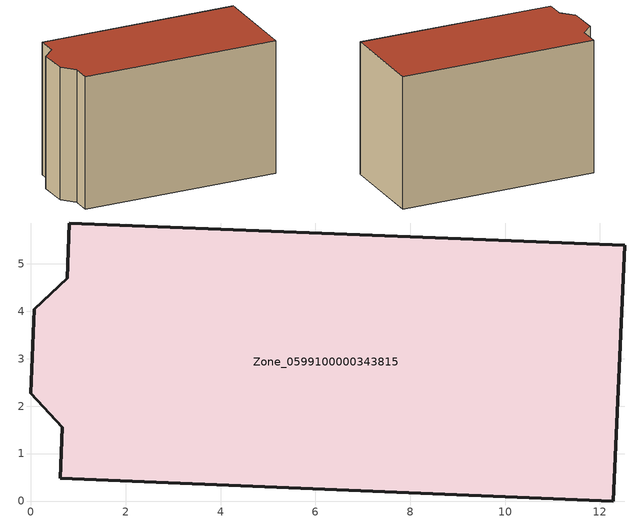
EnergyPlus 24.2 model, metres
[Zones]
Zone_0599100000343815
 floor ground (C_G): 12.52,5.4 12.28,0 0.61,0.47 0.66,1.55 0,2.27 0.07,4.04 0.77,4.69 0.81,5.86 z1.39
 wall outside (C_F): 0.77,4.69 0.07,4.04 0,2.27 0.66,1.55 0.61,0.47 12.28,0 12.52,5.4 0.81,5.86 0.77,4.69 z1.39:9.34
 roof outside (C_R): 12.52,5.4 0.81,5.86 0.77,4.69 0.07,4.04 0,2.27 0.66,1.55 0.61,0.47 12.28,0 z9.34
[BUILDING]
Pand.0599100000343815: North Axis=0; Terrain=City; Loads Convergence Tolerance Value=0.04; Temperature Convergence Tolerance Value=0.4; Solar Distribution=FullExterior; Maximum Number of Warmup Days=25; Minimum Number of Warmup Days=1
[Site:Location]
Rotterdam.The.Hague.AP_ZH_NLD Design_Conditions: Latitude=51.96; Longitude=4.45; Time Zone=1; Elevation=-4.5
[SITE:GROUNDTEMPERATURE:BUILDINGSURFACE]
18, 18, 18, 18, 18, 18, 18, 18, 18, 18, 18, 18
[MATERIAL] Thermal Absorptance=0.9; Solar Absorptance=0.7; Visible Absorptance=0.7
Name | Roughness | Thickness | Conductivity | Density | Specific Heat
G.TI.1992-2005 | MediumSmooth | 0.15 | 0.06 | 540 | 1210
F.TI.1992-2005 | Rough | 0.3 | 0.12 | 1920 | 840
R.TI.1992-2005 | MediumRough | 0.2 | 0.08 | 1500 | 1000
[CONSTRUCTION]
C_G: G.TI.1992-2005
C_F: F.TI.1992-2005
C_R: R.TI.1992-2005
[ZONE]
Zone_0599100000343815: Type=1; Multiplier=1; Ceiling Height=Autocalculate; Volume=Autocalculate; Floor Area=autocalculate; Part of Total Floor Area=Yes
[ZONEINFILTRATION:DESIGNFLOWRATE]
Infil_Zone_0599100000343815: Zone or ZoneList or Space or SpaceList=Zone_0599100000343815; Schedule=AlwaysOn; Design Flow Rate Calculation Method=Flow/Area; Flow Rate per Floor Area=0.0015; Constant Term Coefficient=1; Temperature Term Coefficient=0; Velocity Term Coefficient=0; Velocity Squared Term Coefficient=0
[HVACTEMPLATE:ZONE:IDEALLOADSAIRSYSTEM]
Zone_0599100000343815: Maximum Heating Supply Air Temperature=50; Minimum Cooling Supply Air Temperature=13; Maximum Heating Supply Air Humidity Ratio=0.0156; Minimum Cooling Supply Air Humidity Ratio=0.0077; Heating Limit=NoLimit; Cooling Limit=NoLimit; Dehumidification Control Type=ConstantSensibleHeatRatio; Cooling Sensible Heat Ratio=0.7; Dehumidification Setpoint=60; Humidification Control Type=None; Humidification Setpoint=30; Outdoor Air Method=None; Outdoor Air Flow Rate per Person=0.00944; Outdoor Air Flow Rate per Zone Floor Area=0; Outdoor Air Flow Rate per Zone=0; Demand Controlled Ventilation Type=None; Outdoor Air Economizer Type=NoEconomizer; Heat Recovery Type=None; Sensible Heat Recovery Effectiveness=0.7; Latent Heat Recovery Effectiveness=0.65
[ZONECONTROL:THERMOSTAT]
ThermostatControl_Zone_0599100000343815: Zone or ZoneList=Zone_0599100000343815; Control Type Schedule=DualSetpointControlType; Control 1=Thermostat_Zone_0599100000343815; Temperature Difference Between Cutout And Setpoint=0
[THERMOSTATSETPOINT:DUALSETPOINT]
Thermostat_Zone_0599100000343815: Heating Setpoint Temperature Schedule=HeatingSetpoint_Zone_0599100000343815; Cooling Setpoint Temperature Schedule=CoolingSetpoint_Zone_0599100000343815
[SCHEDULE:COMPACT]
HeatingSetpoint_Zone_0599100000343815: Through: 12/31, For: AllDays, Until: 24:00, 21
CoolingSetpoint_Zone_0599100000343815: Through: 12/31, For: AllDays, Until: 24:00, 24
DualSetpointControlType: Through: 12/31, For: AllDays, Until: 24:00, 4
AlwaysOn: Through: 12/31, For: AllDays, Until: 24:00, 1
